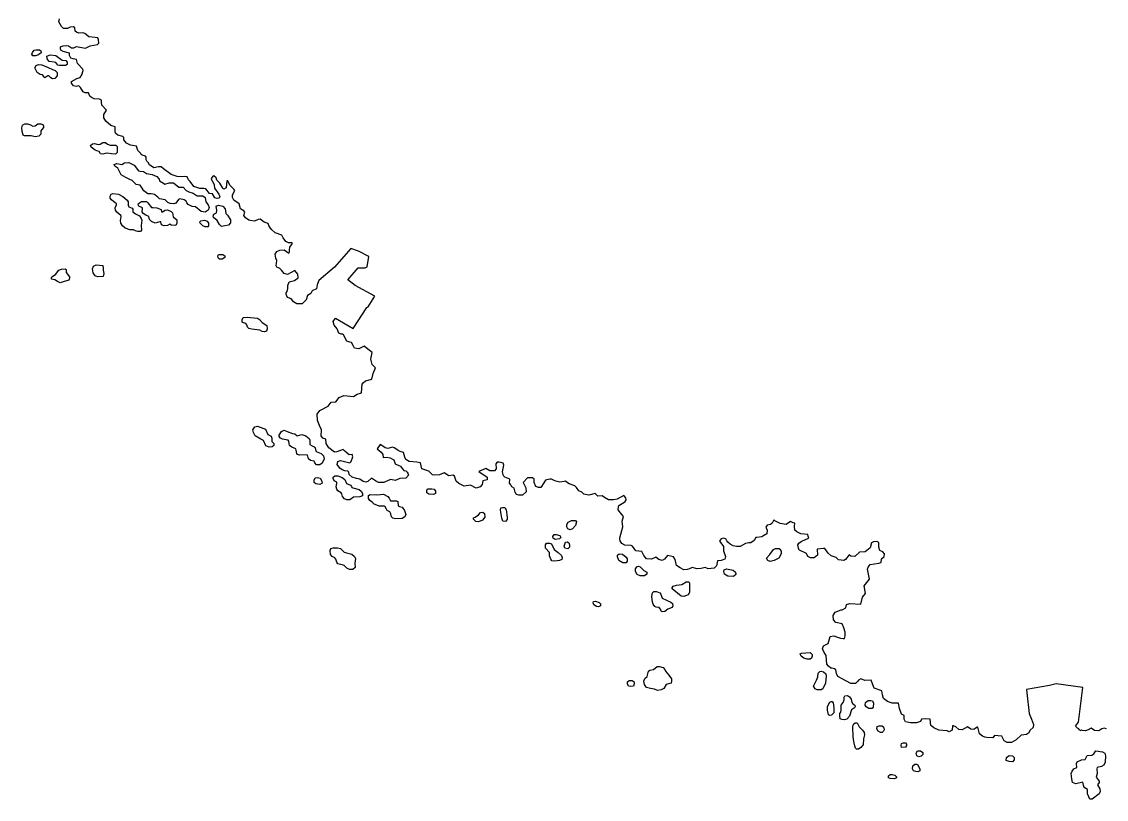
# Model space of a CAD drawing. Header units: inches. Extents: x -62624 to 51363, y -122611 to -15713.
# Drawn here: x -7126 to -5221, y -116426 to -115060 of the extents above; entities that cross this region are included whole.
import ezdxf

# ---------------------------------------------------------------- set-up
doc = ezdxf.new("R2010")
doc.units = ezdxf.units.IN
doc.header["$MEASUREMENT"] = 0

msp = doc.modelspace()

# ---------------------------------------------------------------- linework, layer by layer
for points in [[(-5220.9, -116301.8), (-5225.2, -116300.7), (-5229.3, -116302.1), (-5234.8, -116305.3), (-5242.2, -116305), (-5247.9, -116300.5), (-5253.4, -116304), (-5257.8, -116305.6), (-5264, -116304.9), (-5264.7, -116303.7), (-5265.3, -116305.6), (-5269.1, -116303.7), (-5269.7, -116301.8), (-5272.2, -116300.6), (-5275.5, -116297.3), (-5270.3, -116290.1), (-5262.4, -116229.1), (-5309.3, -116222.8), (-5321.1, -116225.9), (-5361.5, -116233), (-5360.8, -116238.8), (-5357, -116274.8), (-5353, -116285.2), (-5349, -116294.3), (-5349.6, -116299.9), (-5355.3, -116304.3), (-5357.8, -116309.3), (-5361.5, -116311.8), (-5370.9, -116313.3), (-5379.6, -116321.1), (-5388, -116325.8), (-5395.3, -116326.1), (-5401, -116323.1), (-5404.7, -116314.9), (-5417.6, -116313.6), (-5420.6, -116317.8), (-5431.5, -116317.3), (-5434.6, -116316.7), (-5438.7, -116314.8), (-5444, -116310.5), (-5447.1, -116299.2), (-5448.4, -116299.2), (-5454.2, -116302.9), (-5459.2, -116302.5), (-5464.9, -116298.7), (-5470.3, -116301.1), (-5474.6, -116303.5), (-5480.3, -116302.9), (-5485.9, -116298.5), (-5489.5, -116296.6), (-5491.5, -116296.7), (-5492.3, -116304.2), (-5497.1, -116307.3), (-5500.9, -116305.4), (-5515.3, -116304.2), (-5524, -116300.4), (-5527.8, -116297.5), (-5529.6, -116296), (-5530.7, -116285.2), (-5539, -116284.1), (-5545.8, -116284.8), (-5547.7, -116288.9), (-5554.6, -116291.6), (-5565.2, -116291.5), (-5574, -116289.7), (-5576.5, -116284.8), (-5576.4, -116278.8), (-5581.2, -116276), (-5584.6, -116266), (-5586.4, -116256.6), (-5597.7, -116256.8), (-5605.9, -116254), (-5612.7, -116248.5), (-5614.4, -116242), (-5615.8, -116235.4), (-5628.9, -116230.3), (-5632, -116222.8), (-5634.1, -116216.3), (-5645.5, -116217.2), (-5652.7, -116214.1), (-5656.4, -116216.6), (-5658.3, -116219.1), (-5662, -116222.2), (-5670.2, -116222.2), (-5692.7, -116210.3), (-5695.1, -116204.6), (-5696.4, -116198.4), (-5698.9, -116196.5), (-5703.3, -116195.3), (-5705.2, -116195.3), (-5709.5, -116192.1), (-5712, -116188.4), (-5713.3, -116173.4), (-5717, -116167.7), (-5719.5, -116161.5), (-5718.2, -116155.9), (-5710.1, -116152.1), (-5706.4, -116139.6), (-5700.1, -116138.4), (-5695.1, -116140.2), (-5688.2, -116142.7), (-5683.2, -116143.4), (-5681.4, -116143.4), (-5680.1, -116138.4), (-5679.7, -116132.1), (-5682.6, -116124.6), (-5685.1, -116117.8), (-5696.4, -116115.3), (-5700.6, -116110.4), (-5701.1, -116102.9), (-5697.6, -116097.1), (-5687, -116092.7), (-5685.1, -116092.7), (-5678.8, -116089.6), (-5677.6, -116083.4), (-5672, -116081.5), (-5652.6, -116082.7), (-5649.6, -116070.6), (-5644.4, -116064), (-5646.9, -116050.9), (-5637.5, -116039), (-5640.7, -116021.5), (-5639.4, -116017.8), (-5635.8, -116013.4), (-5620.7, -116010.9), (-5616.8, -116010), (-5616.3, -116003.4), (-5611.3, -115999), (-5611.2, -115994.3), (-5613.8, -115990.9), (-5619.2, -115988.4), (-5620.6, -115982.8), (-5621.1, -115975.1), (-5622.4, -115973.3), (-5625.6, -115972.8), (-5630, -115973.4), (-5633.8, -115975.2), (-5636.3, -115984), (-5645, -115991), (-5655, -115991.5), (-5663.1, -115999), (-5670, -115998.8), (-5673.1, -115996.5), (-5679.4, -116004.6), (-5682.5, -116006.5), (-5691.9, -116005.2), (-5695.6, -116000.8), (-5704.3, -115998), (-5710.1, -115993.5), (-5715.6, -115985.1), (-5718.3, -115985.3), (-5729.4, -115986.5), (-5728.8, -115997), (-5734.4, -116001.5), (-5741.1, -116001.6), (-5745.7, -115999.1), (-5748.1, -115993.9), (-5760, -115988.3), (-5760.6, -115988.3), (-5761.9, -115984.6), (-5763, -115979), (-5761.6, -115976), (-5757.5, -115972.7), (-5748.7, -115968.9), (-5743.8, -115966.9), (-5744.8, -115963.8), (-5745.6, -115960.8), (-5758.1, -115959.5), (-5765, -115955.8), (-5768.3, -115952.9), (-5769, -115946.3), (-5768.4, -115940.9), (-5771.2, -115940.2), (-5776.1, -115937.7), (-5783.5, -115942.9), (-5794.3, -115941.4), (-5803.7, -115936.4), (-5805, -115935.1), (-5808.1, -115940.7), (-5811.2, -115943.2), (-5816.8, -115943.9), (-5819.4, -115947.6), (-5816.9, -115952.7), (-5817.5, -115959.7), (-5824.3, -115963.3), (-5826.2, -115964.5), (-5835, -115965.7), (-5836.8, -115965.7), (-5839.7, -115971.4), (-5845.8, -115975.3), (-5849.3, -115975.1), (-5855.2, -115976.5), (-5864.2, -115981.7), (-5870.7, -115981.9), (-5876.8, -115980.7), (-5881.9, -115977.6), (-5886.2, -115974.3), (-5887.6, -115971.5), (-5889.3, -115968.2), (-5893.7, -115967), (-5897.5, -115968.2), (-5899.3, -115970.7), (-5900.6, -115972), (-5898.1, -115975.1), (-5893.5, -115981.9), (-5893.5, -115989.4), (-5889.9, -115999), (-5891.2, -116003.9), (-5897.5, -116006.3), (-5904.4, -116007), (-5905.8, -116015.5), (-5910.3, -116019.8), (-5920.6, -116020.7), (-5925.6, -116018.8), (-5933.1, -116020.4), (-5940, -116020.7), (-5948.7, -116018.8), (-5953.1, -116020.7), (-5957.2, -116022.3), (-5963.1, -116022.5), (-5969.7, -116019.3), (-5976.2, -116015), (-5978.7, -116004.4), (-5981.2, -116000), (-5991.8, -115997.5), (-5997, -116004.2), (-6001.6, -116006), (-6006.9, -116004.6), (-6012.5, -116000.6), (-6019.9, -116003.8), (-6028.7, -116003.1), (-6033.7, -115997.5), (-6036.9, -115990.4), (-6047.5, -115989), (-6053.7, -115981.2), (-6055.6, -115980), (-6066.8, -115979.3), (-6072.4, -115976.2), (-6074.9, -115971.8), (-6075.5, -115970), (-6075.5, -115966.2), (-6070.5, -115947.4), (-6071.7, -115937.1), (-6069.4, -115928.9), (-6072.4, -115925.6), (-6078.6, -115917.4), (-6078.1, -115912.1), (-6077.2, -115909.6), (-6068.6, -115904.3), (-6066.1, -115902.4), (-6064.5, -115899.7), (-6064.9, -115896.2), (-6068.4, -115892.2), (-6080.5, -115898.7), (-6087, -115899.8), (-6095.5, -115899.7), (-6102.4, -115895.5), (-6106.7, -115892.4), (-6114.1, -115893.1), (-6119.2, -115888.6), (-6130.2, -115891.7), (-6138.6, -115889.9), (-6142.4, -115886.1), (-6147.8, -115884.1), (-6151.7, -115878), (-6154.8, -115874.9), (-6164.8, -115871.8), (-6167.3, -115869.9), (-6171.1, -115867.1), (-6173.6, -115867.4), (-6181, -115868.9), (-6188, -115866.7), (-6191.1, -115865.5), (-6195.8, -115863.5), (-6198.6, -115863.6), (-6206.1, -115864.9), (-6208.9, -115869.7), (-6214.4, -115877.8), (-6218.7, -115878.2), (-6222.9, -115876.2), (-6226.1, -115869.2), (-6226.1, -115863.6), (-6229.1, -115861), (-6237.9, -115861.1), (-6245.4, -115869.2), (-6240.5, -115878.7), (-6240.4, -115885.4), (-6246.3, -115891.6), (-6252.9, -115891.7), (-6257.3, -115890.5), (-6259.4, -115886.3), (-6261, -115879.2), (-6265.4, -115876.7), (-6267.2, -115873.4), (-6269.2, -115870.4), (-6268.6, -115863.5), (-6277.9, -115859.9), (-6279.8, -115857.3), (-6281.6, -115850.5), (-6279.4, -115838.6), (-6280.4, -115835.1), (-6287.3, -115833.5), (-6291, -115833.5), (-6293.5, -115836.7), (-6292.6, -115844.6), (-6292.6, -115845.3), (-6295.9, -115848.9), (-6304.1, -115848.8), (-6311.2, -115844.7), (-6323.4, -115850.1), (-6308.4, -115859.9), (-6308.4, -115864.6), (-6316.3, -115866.5), (-6317.2, -115872.9), (-6321, -115877.1), (-6328.1, -115879.1), (-6337.7, -115874), (-6349.2, -115875.4), (-6358.1, -115871), (-6362.9, -115867.1), (-6366, -115857.9), (-6368.1, -115856.4), (-6375.9, -115857.6), (-6384.2, -115852.2), (-6392.2, -115855.6), (-6400.3, -115856.2), (-6404.5, -115855.6), (-6411, -115849.3), (-6416.6, -115847.8), (-6423.4, -115845.1), (-6425.8, -115834.6), (-6432.4, -115833.8), (-6445.7, -115832.3), (-6451.2, -115828.9), (-6453.2, -115824.5), (-6455.4, -115816.5), (-6461.7, -115815), (-6465.1, -115813), (-6468.9, -115810.2), (-6472.2, -115808.4), (-6474.6, -115807.4), (-6482.9, -115809.4), (-6487.9, -115808.3), (-6491.6, -115805.2), (-6496.6, -115802.7), (-6501.6, -115810.2), (-6494.5, -115816.2), (-6491.8, -115820.3), (-6491, -115825.5), (-6485.6, -115825), (-6479, -115826.1), (-6474.7, -115828.4), (-6472.8, -115829.7), (-6470.4, -115836.5), (-6463.5, -115839.6), (-6461, -115840.3), (-6458, -115844.8), (-6454.7, -115848.4), (-6451.6, -115848.7), (-6449.1, -115850.9), (-6447.9, -115852.8), (-6446.5, -115856.5), (-6451.6, -115861.9), (-6461.8, -115862.4), (-6470.4, -115865.9), (-6477.6, -115863.7), (-6482.2, -115865.9), (-6490.2, -115869.3), (-6499.3, -115869), (-6505, -115866.4), (-6511.6, -115861.5), (-6518.3, -115867.6), (-6521.6, -115868.4), (-6526.6, -115867.7), (-6532.2, -115863.4), (-6537.9, -115862.1), (-6545.8, -115860), (-6550.8, -115855.3), (-6551.4, -115850.8), (-6553.2, -115849.2), (-6558.5, -115849), (-6563.3, -115846.7), (-6567.2, -115843.9), (-6572, -115837.4), (-6571, -115832.1), (-6566.1, -115830.8), (-6549.7, -115834.7), (-6547.2, -115832.1), (-6544.6, -115823.9), (-6545.9, -115820.3), (-6551, -115820.8), (-6558.4, -115813.9), (-6559.7, -115813.3), (-6561.6, -115811.4), (-6572.8, -115815.2), (-6577, -115815.7), (-6586.6, -115808.5), (-6591.1, -115800.6), (-6592, -115793.1), (-6597.4, -115791.1), (-6600.3, -115787), (-6599.7, -115776.9), (-6603, -115769), (-6606.5, -115760.1), (-6607.1, -115749), (-6602.3, -115742.8), (-6599.9, -115741.5), (-6587.8, -115735.2), (-6582.6, -115728.3), (-6574.5, -115727.7), (-6568.3, -115719.9), (-6560.3, -115716.2), (-6543.6, -115718), (-6537.1, -115713.8), (-6529.6, -115711.5), (-6527.9, -115696.7), (-6526.5, -115693.9), (-6522.2, -115690.8), (-6511.3, -115687.9), (-6508.8, -115677.7), (-6504.7, -115667.9), (-6510.4, -115662.1), (-6512.7, -115652.7), (-6510.8, -115640.8), (-6521.4, -115632.7), (-6524.6, -115629.5), (-6534, -115634.2), (-6538.3, -115633.9), (-6541.4, -115633.3), (-6543.9, -115628.3), (-6547.1, -115623.3), (-6549.9, -115622.8), (-6555.2, -115620.8), (-6560.8, -115610.1), (-6562.7, -115608.9), (-6565.2, -115608.9), (-6568.9, -115606.9), (-6572.3, -115599.2), (-6577.5, -115592.7), (-6578.9, -115586.4), (-6575.1, -115580.8), (-6544, -115598.7), (-6520.1, -115562), (-6517.6, -115560.8), (-6505.7, -115542), (-6540.2, -115523.2), (-6553.2, -115513.2), (-6535.4, -115492), (-6522.6, -115492), (-6519.5, -115490.1), (-6516.3, -115472.2), (-6534.4, -115462.6), (-6548.2, -115458.2), (-6576.5, -115490.9), (-6604, -115514.2), (-6607, -115521.9), (-6608.4, -115529.1), (-6615.8, -115532.7), (-6618, -115537.2), (-6624, -115540.8), (-6626.3, -115548.1), (-6633.4, -115555.5), (-6643.1, -115555.3), (-6648.5, -115552), (-6651.9, -115547.7), (-6654.8, -115546.3), (-6658.7, -115544), (-6660.6, -115541.7), (-6661.8, -115538.3), (-6661.6, -115535.9), (-6660.1, -115533.8), (-6658.6, -115528.3), (-6658.7, -115523.1), (-6656.1, -115517), (-6647.2, -115514.4), (-6640.3, -115509.7), (-6640.9, -115503.5), (-6646.3, -115496.9), (-6659, -115504), (-6665.1, -115501.9), (-6669.5, -115496.1), (-6672.9, -115493.4), (-6675.1, -115491.9), (-6677.7, -115490.7), (-6679.4, -115488.8), (-6678.2, -115479.4), (-6680, -115475), (-6680.7, -115468.1), (-6678.2, -115463.6), (-6672.6, -115461.2), (-6665.1, -115460.8), (-6657, -115466.6), (-6655.8, -115464), (-6655.7, -115460.6), (-6655, -115455.6), (-6653.8, -115453.8), (-6651.5, -115451.4), (-6651.3, -115449.4), (-6651.3, -115448.1), (-6657.7, -115448.2), (-6662.3, -115445.8), (-6666.8, -115439.4), (-6669, -115434.8), (-6680.8, -115430.9), (-6687.5, -115425), (-6690, -115420.8), (-6691.8, -115417.5), (-6693.4, -115414.1), (-6700, -115412), (-6707.5, -115406.8), (-6711, -115407.2), (-6717.4, -115410.1), (-6724.7, -115409), (-6727, -115408.6), (-6733.1, -115404.3), (-6735.7, -115400.3), (-6734.3, -115394.3), (-6736.2, -115391.9), (-6741.9, -115388.7), (-6743.9, -115379.8), (-6753.7, -115373.1), (-6756.1, -115368.6), (-6756.1, -115363.9), (-6752, -115356.1), (-6753.4, -115354.1), (-6760.6, -115346.8), (-6764, -115339.6), (-6764.4, -115339.5), (-6765.8, -115339.1), (-6767.2, -115351.8), (-6770.8, -115354.1), (-6773.1, -115352.4), (-6778.1, -115343.6), (-6783.1, -115338), (-6784.3, -115334.3), (-6788.6, -115330.4), (-6791.2, -115332.4), (-6793.1, -115335.5), (-6791.8, -115339.9), (-6789.8, -115342.3), (-6787.8, -115346.2), (-6787.4, -115352.1), (-6779.8, -115362.5), (-6778.1, -115366.8), (-6778.5, -115368.1), (-6779.5, -115369.9), (-6782.8, -115370.5), (-6786.8, -115369.3), (-6791.2, -115362.4), (-6796.1, -115361.4), (-6802.7, -115353.4), (-6806.2, -115353), (-6813.4, -115352.6), (-6820.1, -115350.7), (-6823.6, -115349), (-6829.9, -115340.5), (-6833.3, -115337.5), (-6835.5, -115332.4), (-6840.6, -115331.6), (-6846.2, -115332.3), (-6853, -115331.7), (-6863.8, -115328.4), (-6877.1, -115318.1), (-6881.3, -115314.7), (-6886, -115314.9), (-6894.2, -115316.3), (-6901.3, -115311.1), (-6904.2, -115307.3), (-6906.1, -115305), (-6907.4, -115302.3), (-6907.4, -115300.1), (-6907.5, -115297.9), (-6908.6, -115296.1), (-6910.6, -115295.3), (-6912.8, -115294.7), (-6914.2, -115294.4), (-6916.3, -115292.9), (-6916.9, -115291.1), (-6921.9, -115286), (-6924.6, -115278.2), (-6934.7, -115276.6), (-6941.8, -115273.1), (-6946.6, -115267), (-6946.9, -115263.1), (-6948.6, -115261.6), (-6957, -115259.3), (-6961, -115255.4), (-6961.7, -115252.8), (-6962.1, -115244.3), (-6969.2, -115242.2), (-6978.5, -115234.7), (-6981.7, -115228.5), (-6981.7, -115222.8), (-6977.2, -115214.9), (-6985.4, -115206.5), (-6985.7, -115201.3), (-6985.9, -115197.6), (-6989.4, -115195.8), (-6998.5, -115195.3), (-7003.4, -115193.2), (-7006.3, -115190.7), (-7008.6, -115184.7), (-7014.7, -115184.6), (-7018, -115183.1), (-7022.8, -115175.3), (-7025.6, -115172.3), (-7030.2, -115173.4), (-7034.8, -115172.5), (-7038.6, -115167.7), (-7038.7, -115164.7), (-7029.1, -115159.4), (-7023.5, -115157.8), (-7020.2, -115153.3), (-7017.8, -115145.3), (-7018.4, -115143.2), (-7027.8, -115133.4), (-7029.7, -115125.9), (-7035.6, -115125), (-7039.8, -115123.6), (-7041.8, -115119.1), (-7042.3, -115114.9), (-7053, -115112.4), (-7057, -115109.9), (-7058.1, -115106.9), (-7057.6, -115104.2), (-7056.5, -115103.1), (-7053.3, -115102), (-7047.1, -115101.7), (-7044, -115102.1), (-7038.4, -115105.9), (-7034.6, -115105.6), (-7029.6, -115103.5), (-7024.1, -115104.6), (-7014.1, -115106.5), (-7005.9, -115102.2), (-6993.1, -115099.9), (-6990.8, -115097.5), (-6991.2, -115091.4), (-6992.2, -115088.1), (-6996.8, -115087.6), (-7008.1, -115086.6), (-7015.3, -115080.3), (-7018.4, -115079.4), (-7025.8, -115079.9), (-7029.6, -115078.4), (-7032.2, -115076.5), (-7032.8, -115070.3), (-7035.3, -115069), (-7040.9, -115069.6), (-7045.3, -115071.5), (-7052.8, -115071.5), (-7055.9, -115068.4), (-7060.9, -115060.2), (-7059.6, -115054.9)], [(-7108.1, -115116.6), (-7107.3, -115113.9), (-7103.9, -115109.8), (-7100.5, -115109), (-7094.5, -115109.1), (-7092.2, -115110.9), (-7091.8, -115114.3), (-7097.5, -115118.5), (-7102, -115119.6), (-7106.2, -115119.6), (-7108.1, -115116.6)], [(-7081.6, -115120.4), (-7076, -115118.1), (-7066.2, -115118.9), (-7055.2, -115127.2), (-7048.4, -115128), (-7046.1, -115130.6), (-7046.2, -115135.1), (-7049.2, -115136.6), (-7059.7, -115137), (-7062.4, -115136.3), (-7066.2, -115131.7), (-7068.8, -115130.6), (-7077.9, -115129.5), (-7081.2, -115124.9), (-7081.2, -115123.4), (-7081.6, -115120.4)], [(-7103.2, -115140.8), (-7100.5, -115136.6), (-7096.4, -115135.1), (-7090.7, -115135.5), (-7079.4, -115140.4), (-7072.2, -115143.8), (-7067.3, -115145.7), (-7063.9, -115149.1), (-7063.9, -115154.7), (-7067.7, -115159.3), (-7072.2, -115160), (-7074.9, -115158.5), (-7078.3, -115154.7), (-7080.2, -115154.7), (-7083.6, -115157), (-7085.4, -115158.1), (-7087.3, -115156.2), (-7089.6, -115153.2), (-7093.4, -115152.5), (-7099, -115149.1), (-7102, -115143), (-7103.2, -115140.8)], [(-7126, -115246.1), (-7124.5, -115241.6), (-7120.4, -115239), (-7115.6, -115239), (-7110.8, -115240.9), (-7106.3, -115243.1), (-7102.6, -115242.8), (-7097.4, -115239.1), (-7092.6, -115239.4), (-7088.8, -115240.5), (-7087.7, -115243.5), (-7087.7, -115245.8), (-7092.2, -115251.3), (-7092.6, -115257.6), (-7095.9, -115261), (-7102.2, -115262.1), (-7109.3, -115260.2), (-7120.8, -115260.2), (-7123.4, -115258.8), (-7124.9, -115252.8), (-7126, -115246.1)], [(-7005.4, -115277.1), (-7001.7, -115274.1), (-6998.3, -115273.7), (-6991.6, -115275.2), (-6988.3, -115274.9), (-6983.4, -115272.2), (-6979, -115272.2), (-6975.6, -115274.9), (-6970.4, -115276.7), (-6965.2, -115276.4), (-6960.8, -115276.7), (-6958.5, -115279), (-6958.1, -115283.4), (-6958.2, -115289.8), (-6961.5, -115292.3), (-6968.6, -115292), (-6975.7, -115290.9), (-6979.4, -115291.2), (-6983.8, -115292.7), (-6987.6, -115291.6), (-6990.1, -115287.9), (-6993.9, -115286.7), (-6997.2, -115285.6), (-7003.9, -115280.4), (-7005.4, -115277.1)], [(-6963.5, -115310.7), (-6958.9, -115308.8), (-6950, -115310.8), (-6945.3, -115307.7), (-6937.9, -115306.9), (-6928.7, -115311.9), (-6920.9, -115322), (-6917.8, -115322.4), (-6912.4, -115322.8), (-6907, -115326.7), (-6896.9, -115328.2), (-6888.8, -115331.7), (-6884.9, -115336.3), (-6883.8, -115339.1), (-6877.2, -115343.7), (-6874.5, -115345.3), (-6866.8, -115342.6), (-6859.4, -115342.6), (-6850.1, -115350.7), (-6842.4, -115350.7), (-6837, -115356.1), (-6832.3, -115358.9), (-6825, -115361.2), (-6818, -115365.4), (-6807.9, -115365.4), (-6803.7, -115368.6), (-6802.9, -115376.3), (-6798.7, -115381.7), (-6797.1, -115386.4), (-6798.7, -115391), (-6803.7, -115394.5), (-6810.7, -115392.9), (-6820.7, -115385.2), (-6826.5, -115384.4), (-6833.5, -115380.9), (-6836.2, -115378.2), (-6837, -115375.1), (-6840.5, -115372.4), (-6848.2, -115370.8), (-6850.9, -115372), (-6855.2, -115378.6), (-6858.7, -115379.7), (-6865.2, -115379.4), (-6869.5, -115377.4), (-6874.1, -115372.7), (-6883.8, -115370.8), (-6886.9, -115368.1), (-6892.7, -115363.5), (-6898.5, -115361.9), (-6904.3, -115361.9), (-6911.7, -115356.9), (-6915.9, -115350.7), (-6917.8, -115347.2), (-6924.8, -115345.6), (-6929.9, -115341.3), (-6932.2, -115338.7), (-6936, -115336.7), (-6943.4, -115333.6), (-6951.5, -115328.6), (-6954.6, -115321.6), (-6957.3, -115317.3), (-6962.7, -115313.5), (-6963.5, -115310.7)], [(-6970.5, -115369.6), (-6970.5, -115366.1), (-6969, -115363), (-6965.9, -115361.5), (-6956.2, -115362.6), (-6948.4, -115366.9), (-6940.7, -115373.1), (-6938.8, -115376.2), (-6938.8, -115382), (-6937.6, -115385.1), (-6931.8, -115387.4), (-6930.7, -115389.3), (-6930.7, -115394), (-6926.4, -115397.1), (-6919, -115401), (-6916, -115405.6), (-6914.8, -115408.3), (-6916, -115418), (-6915.6, -115425.7), (-6917.1, -115428.1), (-6922.2, -115428.5), (-6926, -115427.3), (-6929.5, -115425.3), (-6936.1, -115425.3), (-6944.6, -115422.6), (-6948.9, -115418.4), (-6952, -115413.7), (-6952.7, -115408.7), (-6951.6, -115402.1), (-6951.9, -115400.2), (-6958.9, -115394.3), (-6961.3, -115390.9), (-6961.6, -115387), (-6959.7, -115381.6), (-6959.7, -115379.3), (-6962, -115377.7), (-6968.6, -115372.7), (-6970.5, -115369.6)], [(-6921.7, -115381.6), (-6921, -115378.9), (-6915.6, -115375.4), (-6907, -115375.8), (-6904.3, -115377.7), (-6897.8, -115385.9), (-6895, -115385.9), (-6888.5, -115386.7), (-6881.1, -115389.4), (-6880.3, -115394), (-6878.8, -115394), (-6874.1, -115390.6), (-6869.9, -115390.2), (-6863.3, -115392.9), (-6861, -115395.6), (-6860.2, -115402.6), (-6853.6, -115408), (-6853.3, -115413.4), (-6855.2, -115417.7), (-6863.3, -115417.3), (-6866, -115415.7), (-6869.9, -115417.6), (-6875.7, -115418.4), (-6880.7, -115416.5), (-6881.9, -115411.4), (-6883.4, -115411.1), (-6891.6, -115413.4), (-6898.2, -115410.7), (-6901.6, -115407.2), (-6902.8, -115401.8), (-6908.2, -115399.8), (-6912.5, -115396.7), (-6914.4, -115394), (-6913.6, -115388.6), (-6913.6, -115387), (-6920.2, -115383.9), (-6921.7, -115381.6)], [(-6790, -115401.1), (-6788.9, -115397.6), (-6783.8, -115395.3), (-6783.4, -115391.4), (-6784.6, -115384.1), (-6780.7, -115382.1), (-6772.6, -115383.7), (-6768.7, -115388.7), (-6767.6, -115396.5), (-6764.5, -115399.6), (-6759.1, -115408.1), (-6759.1, -115413.1), (-6762.9, -115417.3), (-6769.5, -115418.5), (-6775, -115419.3), (-6778.8, -115415.8), (-6782.7, -115409.2), (-6789.2, -115403.8), (-6790, -115401.1)], [(-6813.3, -115411.1), (-6811.3, -115409.6), (-6804.8, -115408.4), (-6800.5, -115410), (-6797.8, -115413.5), (-6797.8, -115418.1), (-6799.3, -115420.4), (-6803.6, -115420.4), (-6808.2, -115418.5), (-6812.5, -115413.8), (-6813.3, -115411.1)], [(-6781.5, -115470.9), (-6780.7, -115468.9), (-6773, -115468.6), (-6769.5, -115471.3), (-6769.5, -115474), (-6773.8, -115477.1), (-6778.4, -115476.7), (-6781.1, -115474.4), (-6781.5, -115470.9)], [(-7073.7, -115512.2), (-7073.7, -115509.5), (-7072.9, -115507.9), (-7066.5, -115503.9), (-7060.9, -115496.3), (-7056.1, -115494.3), (-7049.4, -115493.9), (-7048.2, -115495.1), (-7047.8, -115500.3), (-7042.2, -115507.9), (-7042.2, -115510.3), (-7043.4, -115513.9), (-7053, -115516.7), (-7058.6, -115518.7), (-7063.4, -115515.9), (-7068.1, -115513.4), (-7073.7, -115512.2)], [(-7001.4, -115493.9), (-7000.2, -115489.2), (-6995.4, -115486.8), (-6983.5, -115488), (-6982.7, -115492.4), (-6983.1, -115496.4), (-6981.9, -115502), (-6982.7, -115507.5), (-6993.1, -115507.9), (-6997.1, -115506.3), (-7000.3, -115501.1), (-7001.4, -115493.9)], [(-6739, -115586.2), (-6739, -115583.5), (-6736.9, -115579.4), (-6730, -115579), (-6712.1, -115580.4), (-6708.3, -115582.8), (-6703.5, -115588.3), (-6695.6, -115593.5), (-6694.9, -115599.4), (-6696.3, -115603.2), (-6699.7, -115604.5), (-6703.5, -115603.8), (-6707.6, -115601.4), (-6722.1, -115600), (-6726.9, -115598.7), (-6729.3, -115596.2), (-6730.4, -115592.1), (-6732.4, -115589.7), (-6738.3, -115588), (-6739, -115586.2)], [(-6719.9, -115776.7), (-6716.7, -115771.2), (-6712, -115770.2), (-6697.7, -115775.8), (-6694, -115785.1), (-6687.9, -115787.9), (-6686.6, -115791.6), (-6686.6, -115797.1), (-6683.3, -115800.8), (-6683.3, -115804.1), (-6686.1, -115806.4), (-6691.7, -115806.9), (-6697.2, -115804.6), (-6701.4, -115795.7), (-6706, -115793), (-6716.2, -115787.4), (-6719, -115781.4), (-6719.9, -115776.7)], [(-6673.6, -115788.3), (-6673.6, -115786), (-6669.9, -115779.5), (-6665.2, -115777.2), (-6660.1, -115779.5), (-6650.4, -115783.3), (-6646.2, -115783.7), (-6642.5, -115787), (-6634.2, -115785.1), (-6627.2, -115787.4), (-6621.2, -115792.1), (-6620.3, -115794.9), (-6619.8, -115802.3), (-6615.7, -115805.1), (-6611.5, -115807.4), (-6609.2, -115814.8), (-6599.9, -115818.1), (-6596.2, -115822.2), (-6594.8, -115827.8), (-6598.5, -115835.2), (-6602.7, -115838.4), (-6608.3, -115838.4), (-6611, -115834.7), (-6612.4, -115832), (-6618.9, -115830.6), (-6622.2, -115827.8), (-6623.6, -115822.7), (-6624.9, -115820.8), (-6637.9, -115821.3), (-6641.6, -115819.9), (-6643, -115818), (-6644, -115812.5), (-6644.4, -115810.1), (-6651.4, -115807.4), (-6655.5, -115804.1), (-6656.5, -115800.9), (-6656.9, -115796.7), (-6658.3, -115794.8), (-6668, -115793), (-6671.7, -115791.1), (-6673.6, -115788.3)], [(-6612.5, -115869), (-6612.5, -115864.9), (-6610.6, -115861.1), (-6606.4, -115860.2), (-6601.8, -115861.6), (-6599, -115866.7), (-6598.6, -115870.4), (-6602.3, -115872.7), (-6609.7, -115871.3), (-6612.5, -115869)], [(-6579.3, -115860.1), (-6576.1, -115857.7), (-6570.9, -115857.3), (-6563.2, -115860.2), (-6558.5, -115863.8), (-6555.7, -115870.9), (-6548.9, -115873.8), (-6546.9, -115876.2), (-6546.5, -115877.8), (-6544.5, -115878.6), (-6533.3, -115881.4), (-6529.7, -115884.6), (-6527.7, -115888.6), (-6527.7, -115892.6), (-6532.1, -115894.6), (-6543.3, -115895), (-6549.7, -115899.4), (-6554.9, -115899.4), (-6559.3, -115898.2), (-6562.9, -115893.7), (-6563.7, -115889.3), (-6565.3, -115887.3), (-6570.9, -115883.7), (-6572.9, -115880.9), (-6573.7, -115876.9), (-6572.9, -115870.9), (-6572.9, -115868.9), (-6577.3, -115866.2), (-6578.8, -115862.1), (-6579.3, -115860.1)], [(-6517.3, -115897.4), (-6517.3, -115892.2), (-6514.1, -115890.2), (-6502.5, -115891), (-6495.7, -115890.2), (-6490.9, -115889.8), (-6482.9, -115893.8), (-6480.9, -115896.6), (-6478.1, -115901.4), (-6467.7, -115901.4), (-6465.7, -115902.6), (-6464.9, -115910.2), (-6462.5, -115911.4), (-6458.1, -115912.6), (-6453.7, -115918.2), (-6451.7, -115925.4), (-6453.3, -115929.4), (-6458.1, -115932.6), (-6469.7, -115933), (-6474.5, -115931.8), (-6476.9, -115929.8), (-6477.7, -115924.2), (-6479.3, -115920.6), (-6484.1, -115918.2), (-6485.7, -115916.2), (-6487.7, -115911.8), (-6489.7, -115911), (-6498.1, -115911), (-6502.5, -115909), (-6506.9, -115907.4), (-6510.5, -115903.8), (-6514.9, -115901), (-6517.3, -115897.4)], [(-6414.8, -115883.5), (-6413.6, -115880.3), (-6406, -115880.3), (-6401.6, -115881.1), (-6399.6, -115884.3), (-6399.6, -115888.7), (-6402.8, -115890.3), (-6410.8, -115889.5), (-6414.4, -115887.5), (-6414.8, -115883.5)], [(-6285.1, -115917.9), (-6284.7, -115913.9), (-6281.5, -115913.1), (-6277.9, -115913.1), (-6275.1, -115917.2), (-6273.5, -115930.3), (-6273.5, -115934.4), (-6276.3, -115938), (-6281.1, -115937.1), (-6283.1, -115931.9), (-6285.1, -115917.9)], [(-6332.4, -115933.5), (-6332.4, -115931.5), (-6329.7, -115929.9), (-6324, -115926.3), (-6320.4, -115921.9), (-6316.5, -115921.5), (-6313.2, -115923.9), (-6312.5, -115930.3), (-6316.8, -115935.5), (-6323.6, -115938.3), (-6328.8, -115937.9), (-6332.4, -115933.5)], [(-6169, -115943.3), (-6166.4, -115939), (-6160.6, -115936.1), (-6153.3, -115936.1), (-6151.9, -115938.6), (-6153.7, -115944.8), (-6158.8, -115950.6), (-6162.8, -115952.1), (-6167.2, -115950.6), (-6168.6, -115947.3), (-6169, -115943.3)], [(-6193.3, -115964), (-6191.2, -115960.8), (-6187.2, -115960.4), (-6181, -115962.6), (-6179.2, -115965.8), (-6181.7, -115968.4), (-6189.4, -115969.1), (-6192.6, -115967.3), (-6193.3, -115964)], [(-6584.2, -115988.6), (-6582.9, -115985.4), (-6579, -115984.2), (-6571.4, -115983.8), (-6566.2, -115985.4), (-6559.8, -115991.4), (-6555.4, -115993), (-6546.2, -115995), (-6541.8, -115999), (-6539.8, -116002.6), (-6541, -116011), (-6540.2, -116018.6), (-6544.6, -116021.8), (-6550.2, -116021.8), (-6555, -116019.8), (-6559.8, -116015), (-6563.4, -116013.8), (-6570.6, -116012.2), (-6572.6, -116009.4), (-6574.2, -116004.2), (-6576.2, -116001.8), (-6581, -115999.4), (-6583.8, -115995.7), (-6584.2, -115988.6)], [(-6206.1, -115984.7), (-6206.1, -115978.6), (-6204.3, -115976), (-6199.2, -115975.6), (-6195.9, -115976.7), (-6190.8, -115986.9), (-6183.9, -115992), (-6178.1, -115997.5), (-6177, -116001.1), (-6177.8, -116004.7), (-6181.8, -116006.5), (-6190.1, -116007.7), (-6194.8, -116006.9), (-6197, -116004), (-6199.2, -115997.8), (-6199.2, -115992), (-6206.1, -115984.7)], [(-6173.7, -115981.1), (-6170.8, -115974.2), (-6168.3, -115973.5), (-6165.4, -115975.3), (-6163.9, -115979), (-6163.9, -115982.6), (-6167.2, -115985.5), (-6172.3, -115984.7), (-6173.7, -115981.1)], [(-5818.4, -116002.3), (-5812.3, -115995.7), (-5806.1, -115987.2), (-5802.4, -115985.4), (-5795.8, -115985.4), (-5792.5, -115989.6), (-5792.5, -115994.8), (-5796.7, -116001.9), (-5804.8, -116006.1), (-5811.8, -116007.9), (-5815.5, -116006.5), (-5818.4, -116002.3)], [(-6080, -116000), (-6080, -115996.6), (-6077, -115994.3), (-6070.9, -115995.1), (-6064.5, -116000.4), (-6062.9, -116003.1), (-6062.9, -116007.6), (-6064.5, -116010.3), (-6070.5, -116010.3), (-6077.7, -116006.1), (-6080, -116000)], [(-6048.2, -116025.8), (-6048.2, -116020.9), (-6045.1, -116016.7), (-6042.8, -116016.4), (-6039.8, -116017.5), (-6033.3, -116023.9), (-6028.4, -116027), (-6028, -116030.4), (-6032.2, -116033.1), (-6039.8, -116033.4), (-6045.5, -116030.8), (-6048.2, -116025.8)], [(-5892.8, -116025.3), (-5892.3, -116022.5), (-5888.1, -116021.1), (-5876.8, -116023), (-5872.5, -116026.7), (-5872.1, -116031), (-5875.8, -116034.3), (-5886.2, -116033.8), (-5891.8, -116030), (-5892.8, -116025.3)], [(-5984, -116056.3), (-5983.6, -116054), (-5982.1, -116051.4), (-5976.4, -116049.5), (-5966.9, -116048.4), (-5958.9, -116043.8), (-5954.8, -116043.8), (-5953.6, -116045.7), (-5953.6, -116062.4), (-5955.9, -116066.6), (-5963.5, -116069.3), (-5968.1, -116068.9), (-5984, -116056.3)], [(-6019.3, -116069.6), (-6018.1, -116063.1), (-6016.2, -116060.9), (-6011.3, -116060.5), (-6005.3, -116062.8), (-6003.4, -116065.4), (-6001.1, -116072.6), (-5985.9, -116079.5), (-5982.9, -116081.8), (-5982.5, -116085.9), (-5983.6, -116088.6), (-5991.2, -116091.6), (-5996.6, -116095.8), (-6001.1, -116096.2), (-6003, -116095), (-6004.5, -116091.6), (-6006.8, -116088.9), (-6011.7, -116088.2), (-6014.4, -116087.1), (-6017, -116083.2), (-6018.2, -116079.4), (-6019.3, -116069.6)], [(-6122.5, -116080.8), (-6122.2, -116078), (-6118.4, -116077.7), (-6111.8, -116080.1), (-6109.8, -116082.6), (-6109.4, -116086), (-6112.9, -116087.7), (-6116.7, -116087), (-6121.5, -116084.2), (-6122.5, -116080.8)], [(-5759.1, -116170.4), (-5756.7, -116168.8), (-5741.2, -116168.1), (-5738.2, -116171.1), (-5738.2, -116174.4), (-5739.2, -116177.7), (-5741.5, -116179.4), (-5746.8, -116179.7), (-5752.4, -116177.7), (-5757.1, -116174.1), (-5758.7, -116171.8), (-5759.1, -116170.4)], [(-6033.4, -116218.1), (-6031.9, -116213.6), (-6027.8, -116210), (-6025.3, -116200.8), (-6022.7, -116198.9), (-6016.8, -116197.5), (-6010.2, -116192.7), (-6005.8, -116192.3), (-5999.5, -116194.1), (-5996.9, -116197.5), (-5995.5, -116200.8), (-5989.6, -116207.4), (-5984.8, -116214.4), (-5984.8, -116218.1), (-5985.5, -116221.8), (-5994.4, -116224.3), (-5998.4, -116231.3), (-6003.2, -116233.2), (-6009.5, -116234.6), (-6014.6, -116232.1), (-6021.6, -116231), (-6028.6, -116229.1), (-6032.6, -116224), (-6033.4, -116218.1)], [(-6062.4, -116223.2), (-6062.4, -116219.5), (-6059.1, -116217.3), (-6054, -116216.9), (-6050.7, -116219.5), (-6050.3, -116222.8), (-6051.8, -116227.2), (-6057.3, -116227.6), (-6060.2, -116227.2), (-6062.4, -116223.2)], [(-5735.3, -116226.9), (-5730.5, -116216.7), (-5727.7, -116210.7), (-5727.2, -116204), (-5724.7, -116201.1), (-5722, -116200.4), (-5718.1, -116201.6), (-5714.2, -116205.6), (-5713.6, -116209.2), (-5714.5, -116221.5), (-5719.4, -116231.7), (-5722.1, -116233.2), (-5729, -116233.2), (-5732.9, -116231.7), (-5735.3, -116226.9)], [(-5711.2, -116269.1), (-5710.9, -116262.5), (-5706.9, -116255), (-5704.3, -116253.8), (-5702.7, -116253.8), (-5701.2, -116256.5), (-5699.7, -116265.2), (-5699.8, -116273.6), (-5704, -116277.8), (-5707.3, -116278.7), (-5709.1, -116277.5), (-5710, -116274.2), (-5711.2, -116269.1)], [(-5689.5, -116279.3), (-5689.2, -116274.8), (-5687.7, -116272.4), (-5687.1, -116268.8), (-5687.1, -116263.4), (-5687.1, -116260.4), (-5683.5, -116255.6), (-5681.7, -116251.1), (-5681.7, -116246.3), (-5680.5, -116244.2), (-5676, -116243.6), (-5672.1, -116245.7), (-5669.4, -116249.6), (-5668.2, -116255.9), (-5666.4, -116258), (-5663.1, -116260.4), (-5662.2, -116262.5), (-5663.3, -116265.2), (-5668.8, -116268.8), (-5672.1, -116279.7), (-5676.9, -116284.8), (-5681.4, -116286), (-5685.9, -116285.7), (-5688.6, -116284.1), (-5689.5, -116279.3)], [(-5644.7, -116260.4), (-5644.1, -116255.9), (-5639.3, -116252), (-5635.1, -116252), (-5632.1, -116252.9), (-5630, -116257.1), (-5630.6, -116263.7), (-5632.7, -116266.2), (-5638.7, -116266.2), (-5642.9, -116263.1), (-5644.7, -116260.4)], [(-5666.4, -116298.4), (-5665.2, -116293.6), (-5662.4, -116291.5), (-5658.8, -116291.5), (-5655.2, -116298.7), (-5649.8, -116304.4), (-5646.8, -116308.3), (-5645.9, -116312.5), (-5648, -116319.7), (-5648.6, -116330.2), (-5652.6, -116335), (-5656.8, -116337.4), (-5659.8, -116337.4), (-5661.9, -116335.7), (-5663.1, -116331.7), (-5664.6, -116324.5), (-5666.1, -116315.8), (-5666.4, -116298.4)], [(-5624.6, -116302), (-5623.7, -116297.7), (-5620, -116296.4), (-5615.6, -116296.4), (-5612.8, -116298.6), (-5611.5, -116303.6), (-5612.8, -116306.1), (-5615, -116308.6), (-5617.8, -116308.3), (-5622.1, -116305.8), (-5624.6, -116302)], [(-5581.5, -116331.4), (-5580.9, -116328), (-5578, -116326.4), (-5574.3, -116326.4), (-5572.4, -116328.6), (-5572.4, -116331.4), (-5574.3, -116333.9), (-5580.9, -116334.5), (-5581.5, -116331.4)], [(-5555.3, -116344.8), (-5552.8, -116340.8), (-5547.8, -116340.8), (-5543.7, -116343.3), (-5543.7, -116347.3), (-5546.5, -116350.2), (-5550.9, -116351.1), (-5554.3, -116349.5), (-5555.3, -116344.8)], [(-5397.1, -116357.3), (-5396.7, -116352.4), (-5391.8, -116348.6), (-5385.9, -116349.3), (-5383.5, -116352.1), (-5383.1, -116356.6), (-5386.3, -116359.7), (-5392.2, -116359.4), (-5397.1, -116357.3)], [(-5282.9, -116380.5), (-5281.2, -116376.6), (-5278.4, -116372.1), (-5273.2, -116370), (-5273.9, -116362.7), (-5272.5, -116359.9), (-5265.2, -116356.4), (-5258.5, -116355.7), (-5255.1, -116348.8), (-5246.7, -116348.1), (-5243.5, -116346), (-5239.7, -116340.7), (-5228.2, -116342.2), (-5224, -116344.9), (-5223, -116349.5), (-5223.7, -116360.6), (-5225.8, -116365.8), (-5229.6, -116368.3), (-5237.6, -116370), (-5238.3, -116372.1), (-5237.3, -116380.5), (-5239, -116386.7), (-5234.1, -116393.7), (-5234.2, -116396.2), (-5236.6, -116400.3), (-5232.8, -116407.3), (-5232.1, -116411.9), (-5233.8, -116416), (-5246.4, -116425.8), (-5250.2, -116425.4), (-5252.3, -116421.6), (-5254.7, -116416), (-5254.4, -116411.5), (-5254.4, -116408.7), (-5259.2, -116405.5), (-5260.6, -116403.1), (-5262, -116398.2), (-5262.7, -116395.4), (-5274.9, -116398.6), (-5280.5, -116396.5), (-5282.2, -116389.8), (-5282.9, -116380.5)], [(-5561.5, -116372.3), (-5560.9, -116366.7), (-5557.5, -116363.9), (-5555, -116363.9), (-5552.5, -116365.4), (-5549, -116372.9), (-5549, -116375.7), (-5552.2, -116377.3), (-5555.6, -116377), (-5559.7, -116375.7), (-5561.5, -116372.3)], [(-5604, -116384.4), (-5601.2, -116382.2), (-5597.7, -116381.9), (-5592.7, -116383.2), (-5589.9, -116386), (-5589.9, -116387.9), (-5593.1, -116389.7), (-5601.2, -116389.4), (-5603.7, -116387.9), (-5604, -116384.4)]]:
    msp.add_lwpolyline(points)

doc.saveas('drawing.dxf')
